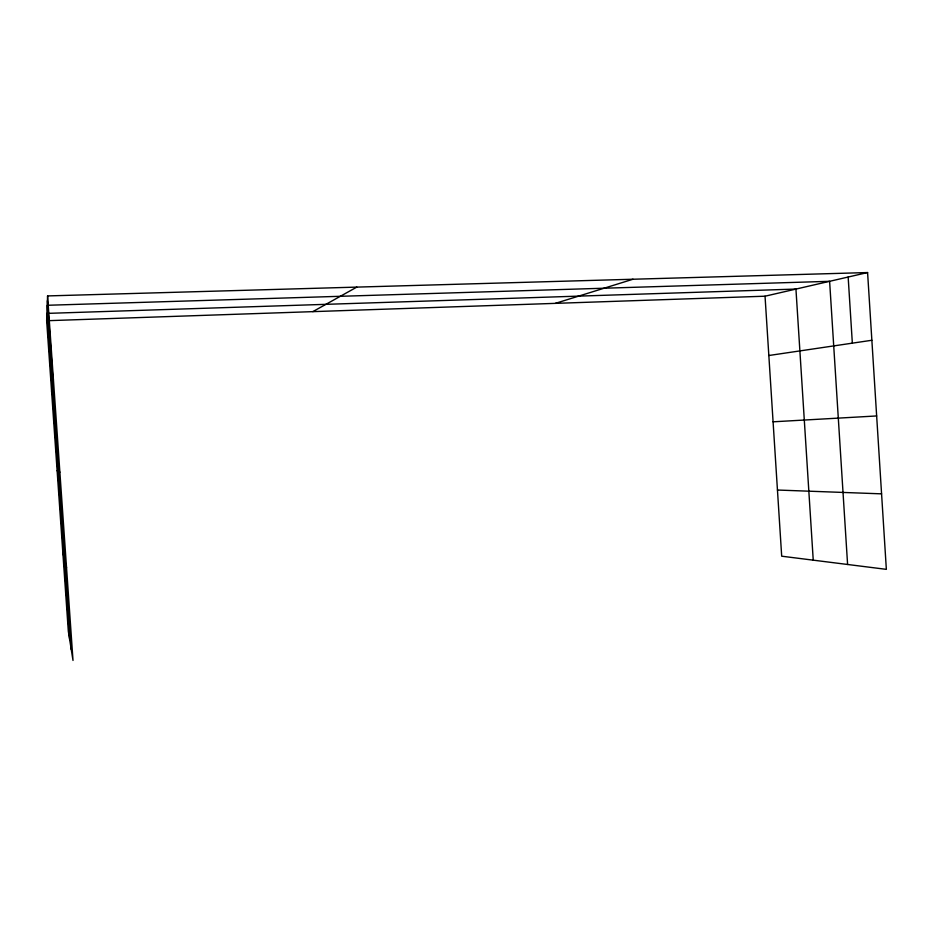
<?xml version="1.0" encoding="UTF-8"?>
<svg xmlns="http://www.w3.org/2000/svg" width="933" height="933" viewBox="0 0 933 933"><rect width="100%" height="100%" fill="white"/><g stroke="black" fill="none" stroke-linecap="round" stroke-linejoin="round"><path stroke-width="1.4" d="M47.583 295.924L73.007 660.447L68.319 631.256L46.65 320.73L47.583 295.924L867.585 272.553L886.35 569.352L781.691 556.196L765.037 296.204L867.585 272.553M51.595 391.592L53.391 379.136M312.835 311.634L356.803 287.107M555.38 303.353L632.994 279.235M768.839 355.508L871.865 340.265M773.084 421.809L876.658 415.955M46.65 320.73L765.037 296.204M777.457 490.035L881.58 493.849M57.123 470.78L59.875 472.11M62.803 552.266L66.546 567.754M47.396 300.741L53.041 381.55M71.246 649.45L47.233 305.278L829.612 281.311L847.596 564.477M69.707 639.886L46.93 313.395L795.942 289.067L813.238 560.162M848.155 277.031L852.342 343.157"/></g></svg>
